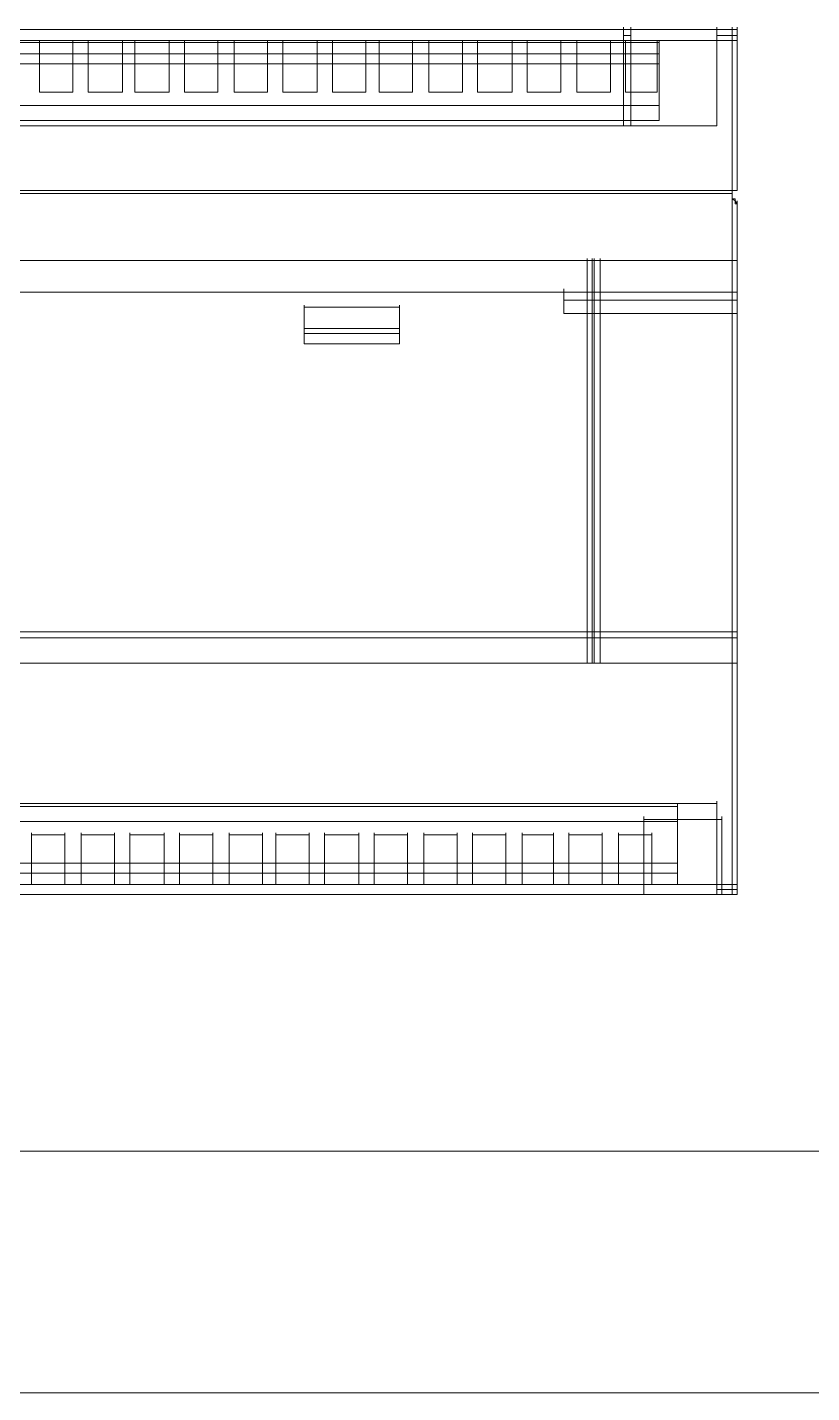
# Model space of a CAD drawing. Header units: millimetres. Extents: x 3 to 291, y 6 to 496.
# Drawn here: x 192.38 to 205.18, y 383.09 to 405.36 of the extents above; entities that cross this region are included whole.
import ezdxf

# ---------------------------------------------------------------- set-up
doc = ezdxf.new("R2010")
doc.units = ezdxf.units.MM
doc.layers.get('0').update_dxf_attribs({"linetype": 'CONTINUOUS'})

msp = doc.modelspace()

# ---------------------------------------------------------------- linework, layer by layer
at = {"color": 7, "linetype": 'Continuous', "lineweight": 20}
for points in [[(179.311, 405.328), (179.311, 402.697), (203.963, 402.697)], [(179.311, 405.328), (203.963, 405.328), (203.963, 402.697)], [(203.88, 405.328), (203.93, 405.328), (203.963, 405.328), (179.311, 405.328)], [(203.963, 405.328), (179.311, 405.328), (179.311, 405.328)], [(179.659, 405.229), (179.659, 403.756), (179.659, 405.328), (203.632, 405.328)], [(203.963, 405.328), (203.963, 405.146), (203.963, 405.328), (180.85, 405.328)], [(203.963, 405.328), (180.85, 405.328), (180.85, 405.328)], [(203.963, 405.328), (203.963, 405.146), (180.85, 405.146)], [(203.963, 405.146), (203.963, 405.328), (180.85, 405.328)], [(203.963, 405.328), (180.85, 405.328), (180.85, 405.328)], [(203.963, 405.328), (203.963, 405.146), (180.85, 405.146)], [(203.963, 405.146), (203.963, 405.328), (180.85, 405.328)], [(203.963, 405.328), (180.85, 405.328), (180.85, 405.328)], [(203.963, 405.328), (203.963, 405.146), (180.85, 405.146)], [(203.963, 405.146), (203.963, 405.328), (180.85, 405.328)], [(203.963, 405.328), (180.85, 405.328), (180.85, 405.328)], [(203.963, 405.328), (203.963, 405.146), (180.85, 405.146)], [(203.963, 405.146), (203.963, 405.328), (180.85, 405.328)], [(203.963, 405.328), (180.85, 405.328), (180.85, 405.328)], [(203.963, 405.328), (203.963, 405.146), (180.85, 405.146)], [(203.963, 405.146), (203.963, 405.328), (180.85, 405.328)], [(203.963, 405.328), (180.85, 405.328), (180.85, 405.328)], [(203.963, 405.328), (203.963, 405.146), (180.85, 405.146)], [(203.963, 405.146), (203.963, 405.328), (180.85, 405.328)], [(203.963, 405.328), (180.85, 405.328), (180.85, 405.328)], [(203.963, 405.328), (203.963, 405.146), (180.85, 405.146)], [(203.963, 405.146), (203.963, 405.328), (180.85, 405.328)], [(203.963, 405.328), (180.85, 405.328), (180.85, 405.328)], [(203.963, 405.328), (203.963, 405.146), (180.85, 405.146)], [(203.963, 405.146), (203.963, 405.328), (180.85, 405.328)], [(191.637, 405.328), (197.742, 405.328), (203.88, 405.328), (203.88, 402.697)], [(202.11, 405.328), (202.11, 405.361), (202.11, 405.361)], [(202.11, 405.328), (202.11, 405.361), (202.11, 405.361)], [(202.226, 405.229), (202.226, 403.756), (202.226, 405.328), (202.11, 405.328)], [(202.226, 403.756), (202.11, 403.756), (202.11, 405.328)], [(202.11, 405.328), (202.11, 405.278), (202.11, 405.229)], [(202.11, 405.328), (202.226, 405.328), (202.226, 405.328)], [(202.226, 405.328), (202.226, 405.361), (202.226, 405.361)], [(202.226, 405.328), (202.226, 405.361), (202.226, 405.361)], [(202.226, 405.229), (202.226, 405.278), (202.226, 405.328)], [(203.632, 405.328), (203.632, 405.361), (203.632, 405.361)], [(203.632, 405.328), (203.632, 405.361), (203.632, 405.361)], [(203.632, 405.146), (203.632, 405.328), (203.632, 403.756), (203.632, 405.229)], [(203.632, 405.328), (203.632, 405.278), (203.632, 405.229)], [(203.632, 405.328), (203.632, 405.146), (203.632, 405.146)], [(203.632, 405.328), (203.963, 405.328), (203.963, 405.146), (203.632, 405.146)], [(203.632, 405.328), (203.963, 405.328), (203.963, 405.328)], [(203.632, 405.229), (203.963, 405.229), (203.963, 405.278), (203.963, 405.328)], [(203.963, 405.146), (203.963, 405.328), (203.632, 405.328)], [(203.88, 405.328), (203.88, 405.361), (203.88, 405.361)], [(203.88, 405.328), (203.88, 405.361), (203.88, 405.361)], [(203.88, 405.328), (203.88, 405.361), (203.88, 405.361)], [(203.88, 402.697), (203.88, 405.328), (203.88, 405.328)], [(203.88, 402.697), (203.88, 405.328), (203.88, 405.328)], [(203.963, 405.328), (203.963, 405.361), (203.963, 405.361)], [(203.963, 405.328), (203.963, 405.361), (203.963, 405.361)], [(203.963, 405.328), (203.963, 405.361), (203.963, 405.361)], [(203.963, 405.328), (203.963, 405.361), (203.963, 405.361)], [(203.963, 405.328), (203.963, 405.361), (203.963, 405.361)], [(203.963, 405.328), (203.963, 405.361), (203.963, 405.361)], [(203.963, 405.328), (203.963, 405.361), (203.963, 405.361)], [(203.963, 405.328), (203.963, 405.361), (203.963, 405.361)], [(203.963, 405.328), (203.963, 405.361), (203.963, 405.361)], [(203.963, 405.328), (203.963, 405.361), (203.963, 405.361)], [(203.963, 405.328), (203.963, 405.361), (203.963, 405.361)], [(203.963, 405.328), (203.963, 405.361), (203.963, 405.361)], [(203.963, 405.328), (203.963, 405.361), (203.963, 405.361)], [(203.963, 405.328), (203.963, 405.229), (203.963, 405.229)], [(203.963, 402.697), (203.963, 405.328), (203.963, 405.328)], [(203.963, 402.697), (203.963, 405.328), (203.963, 405.328)], [(179.576, 405.146), (179.311, 405.146), (203.963, 405.146), (180.85, 405.146)], [(203.963, 405.146), (180.85, 405.146), (180.85, 405.146)], [(203.963, 405.146), (180.85, 405.146), (180.85, 405.146)], [(203.963, 405.146), (180.85, 405.146), (180.85, 405.146)], [(203.963, 405.146), (180.85, 405.146), (180.85, 405.146)], [(203.963, 405.146), (180.85, 405.146), (180.85, 405.146)], [(203.963, 405.146), (180.85, 405.146), (180.85, 405.146)], [(203.963, 405.146), (180.85, 405.146), (180.85, 405.146)], [(203.963, 405.146), (180.85, 405.146), (180.85, 405.146)], [(192.58, 405.113), (192.58, 405.146), (192.58, 405.146)], [(192.58, 405.113), (192.58, 405.146), (192.58, 405.146)], [(193.126, 405.113), (193.126, 404.302), (193.126, 405.113), (192.58, 405.113)], [(193.126, 404.302), (192.58, 404.302), (192.58, 405.113)], [(192.58, 404.302), (192.58, 405.113), (193.126, 405.113)], [(193.126, 405.113), (193.126, 405.146), (193.126, 405.146)], [(193.374, 405.113), (193.374, 405.146), (193.374, 405.146)], [(193.374, 405.113), (193.374, 405.146), (193.374, 405.146)], [(193.937, 405.113), (193.937, 404.302), (193.937, 405.113), (193.374, 405.113)], [(193.937, 404.302), (193.374, 404.302), (193.374, 405.113)], [(193.374, 404.302), (193.374, 405.113), (193.937, 405.113)], [(193.937, 405.113), (193.937, 405.146), (193.937, 405.146)], [(194.135, 405.113), (194.135, 405.146), (194.135, 405.146)], [(194.135, 405.113), (194.135, 405.146), (194.135, 405.146)], [(194.698, 405.113), (194.698, 404.302), (194.698, 405.113), (194.135, 405.113)], [(194.698, 404.302), (194.135, 404.302), (194.135, 405.113)], [(194.135, 404.302), (194.135, 405.113), (194.698, 405.113)], [(194.698, 405.113), (194.698, 405.146), (194.698, 405.146)], [(194.946, 405.113), (194.946, 405.146), (194.946, 405.146)], [(194.946, 405.113), (194.946, 405.146), (194.946, 405.146)], [(195.492, 405.113), (195.492, 404.302), (195.492, 405.113), (194.946, 405.113)], [(195.492, 404.302), (194.946, 404.302), (194.946, 405.113)], [(194.946, 404.302), (194.946, 405.113), (195.492, 405.113)], [(195.492, 405.113), (195.492, 405.146), (195.492, 405.146)], [(195.757, 405.113), (195.757, 405.146), (195.757, 405.146)], [(195.757, 405.113), (195.757, 405.146), (195.757, 405.146)], [(196.303, 405.113), (196.303, 404.302), (196.303, 405.113), (195.757, 405.113)], [(196.303, 404.302), (195.757, 404.302), (195.757, 405.113)], [(195.757, 404.302), (195.757, 405.113), (196.303, 405.113)], [(196.303, 405.113), (196.303, 405.146), (196.303, 405.146)], [(196.551, 405.113), (196.551, 405.146), (196.551, 405.146)], [(196.551, 405.113), (196.551, 405.146), (196.551, 405.146)], [(197.113, 405.113), (197.113, 404.302), (197.113, 405.113), (196.551, 405.113)], [(197.113, 404.302), (196.551, 404.302), (196.551, 405.113)], [(196.551, 404.302), (196.551, 405.113), (197.113, 405.113)], [(197.113, 405.113), (197.113, 405.146), (197.113, 405.146)], [(197.361, 405.113), (197.361, 405.146), (197.361, 405.146)], [(197.361, 405.113), (197.361, 405.146), (197.361, 405.146)], [(197.907, 405.113), (197.907, 404.302), (197.907, 405.113), (197.361, 405.113)], [(197.907, 404.302), (197.361, 404.302), (197.361, 405.113)], [(197.361, 404.302), (197.361, 405.113), (197.907, 405.113)], [(197.907, 405.113), (197.907, 405.146), (197.907, 405.146)], [(198.122, 405.113), (198.122, 405.146), (198.122, 405.146)], [(198.122, 405.113), (198.122, 405.146), (198.122, 405.146)], [(198.668, 405.113), (198.668, 404.302), (198.668, 405.113), (198.122, 405.113)], [(198.668, 404.302), (198.122, 404.302), (198.122, 405.113)], [(198.122, 404.302), (198.122, 405.113), (198.668, 405.113)], [(198.668, 405.113), (198.668, 405.146), (198.668, 405.146)], [(198.933, 405.113), (198.933, 405.146), (198.933, 405.146)], [(198.933, 405.113), (198.933, 405.146), (198.933, 405.146)], [(199.479, 405.113), (199.479, 404.302), (199.479, 405.113), (198.933, 405.113)], [(199.479, 404.302), (198.933, 404.302), (198.933, 405.113)], [(198.933, 404.302), (198.933, 405.113), (199.479, 405.113)], [(199.479, 405.113), (199.479, 405.146), (199.479, 405.146)], [(199.727, 405.113), (199.727, 405.146), (199.727, 405.146)], [(199.727, 405.113), (199.727, 405.146), (199.727, 405.146)], [(200.29, 405.113), (200.29, 404.302), (200.29, 405.113), (199.727, 405.113)], [(200.29, 404.302), (199.727, 404.302), (199.727, 405.113)], [(199.727, 404.302), (199.727, 405.113), (200.29, 405.113)], [(200.29, 405.113), (200.29, 405.146), (200.29, 405.146)], [(200.538, 405.113), (200.538, 405.146), (200.538, 405.146)], [(200.538, 405.113), (200.538, 405.146), (200.538, 405.146)], [(201.084, 405.113), (201.084, 404.302), (201.084, 405.113), (200.538, 405.113)], [(201.084, 404.302), (200.538, 404.302), (200.538, 405.113)], [(200.538, 404.302), (200.538, 405.113), (201.084, 405.113)], [(201.084, 405.113), (201.084, 405.146), (201.084, 405.146)], [(201.349, 405.113), (201.349, 405.146), (201.349, 405.146)], [(201.349, 405.113), (201.349, 405.146), (201.349, 405.146)], [(201.895, 405.113), (201.895, 404.302), (201.895, 405.113), (201.349, 405.113)], [(201.895, 404.302), (201.349, 404.302), (201.349, 405.113)], [(201.349, 404.302), (201.349, 405.113), (201.895, 405.113)], [(201.895, 405.113), (201.895, 405.146), (201.895, 405.146)], [(202.11, 405.229), (202.11, 405.278), (202.11, 405.278)], [(202.11, 403.756), (202.11, 405.229), (202.11, 405.229)], [(202.11, 405.229), (202.226, 405.229), (202.226, 405.229)], [(202.143, 405.113), (202.143, 405.146), (202.143, 405.146)], [(202.143, 405.113), (202.143, 405.146), (202.143, 405.146)], [(202.656, 405.113), (202.656, 404.302), (202.656, 405.113), (202.143, 405.113)], [(202.656, 404.302), (202.143, 404.302), (202.143, 405.113)], [(202.143, 404.302), (202.143, 405.113), (202.656, 405.113)], [(202.226, 405.229), (202.226, 405.278), (202.226, 405.278)], [(202.656, 405.113), (202.656, 405.146), (202.656, 405.146)], [(202.689, 405.113), (202.689, 405.146), (202.689, 405.146)], [(202.689, 405.113), (202.689, 405.146), (202.689, 405.146)], [(202.689, 404.931), (202.689, 405.113), (202.689, 403.839)], [(203.632, 405.229), (203.632, 405.278), (203.632, 405.278)], [(203.632, 405.146), (203.632, 405.196), (203.632, 405.196)], [(203.632, 405.146), (203.632, 405.196), (203.632, 405.196)], [(203.963, 405.146), (203.632, 405.146), (203.632, 405.146)], [(203.963, 405.229), (203.963, 405.278), (203.963, 405.278)], [(203.963, 405.146), (203.963, 405.196), (203.963, 405.196)], [(203.963, 405.146), (203.963, 405.196), (203.963, 405.196)], [(203.963, 405.146), (203.963, 405.196), (203.963, 405.196)], [(203.963, 405.146), (203.963, 405.196), (203.963, 405.196)], [(203.963, 405.146), (203.963, 405.196), (203.963, 405.196)], [(203.963, 405.146), (203.963, 405.196), (203.963, 405.196)], [(203.963, 405.146), (203.963, 405.196), (203.963, 405.196)], [(203.963, 405.146), (203.963, 405.196), (203.963, 405.196)], [(203.963, 405.146), (203.963, 405.196), (203.963, 405.196)], [(203.963, 405.146), (203.963, 405.196), (203.963, 405.196)], [(203.963, 405.146), (203.963, 405.196), (203.963, 405.196)], [(202.689, 404.765), (202.689, 404.931), (180.585, 404.931)], [(202.689, 404.931), (202.689, 404.981), (202.689, 404.981)], [(202.689, 404.087), (202.689, 404.765), (180.585, 404.765)], [(202.689, 404.765), (202.689, 404.815), (202.689, 404.815)], [(192.58, 404.302), (192.58, 404.352), (192.58, 404.352)], [(192.58, 404.302), (192.58, 404.352), (192.58, 404.352)], [(193.126, 404.302), (192.58, 404.302), (192.58, 404.302)], [(193.126, 404.302), (193.126, 404.352), (193.126, 404.352)], [(193.374, 404.302), (193.374, 404.352), (193.374, 404.352)], [(193.374, 404.302), (193.374, 404.352), (193.374, 404.352)], [(193.937, 404.302), (193.374, 404.302), (193.374, 404.302)], [(193.937, 404.302), (193.937, 404.352), (193.937, 404.352)], [(194.135, 404.302), (194.135, 404.352), (194.135, 404.352)], [(194.135, 404.302), (194.135, 404.352), (194.135, 404.352)], [(194.698, 404.302), (194.135, 404.302), (194.135, 404.302)], [(194.698, 404.302), (194.698, 404.352), (194.698, 404.352)], [(194.946, 404.302), (194.946, 404.352), (194.946, 404.352)], [(194.946, 404.302), (194.946, 404.352), (194.946, 404.352)], [(195.492, 404.302), (194.946, 404.302), (194.946, 404.302)], [(195.492, 404.302), (195.492, 404.352), (195.492, 404.352)], [(195.757, 404.302), (195.757, 404.352), (195.757, 404.352)], [(195.757, 404.302), (195.757, 404.352), (195.757, 404.352)], [(196.303, 404.302), (195.757, 404.302), (195.757, 404.302)], [(196.303, 404.302), (196.303, 404.352), (196.303, 404.352)], [(196.551, 404.302), (196.551, 404.352), (196.551, 404.352)], [(196.551, 404.302), (196.551, 404.352), (196.551, 404.352)], [(197.113, 404.302), (196.551, 404.302), (196.551, 404.302)], [(197.113, 404.302), (197.113, 404.352), (197.113, 404.352)], [(197.361, 404.302), (197.361, 404.352), (197.361, 404.352)], [(197.361, 404.302), (197.361, 404.352), (197.361, 404.352)], [(197.907, 404.302), (197.361, 404.302), (197.361, 404.302)], [(197.907, 404.302), (197.907, 404.352), (197.907, 404.352)], [(198.122, 404.302), (198.122, 404.352), (198.122, 404.352)], [(198.122, 404.302), (198.122, 404.352), (198.122, 404.352)], [(198.668, 404.302), (198.122, 404.302), (198.122, 404.302)], [(198.668, 404.302), (198.668, 404.352), (198.668, 404.352)], [(198.933, 404.302), (198.933, 404.352), (198.933, 404.352)], [(198.933, 404.302), (198.933, 404.352), (198.933, 404.352)], [(199.479, 404.302), (198.933, 404.302), (198.933, 404.302)], [(199.479, 404.302), (199.479, 404.352), (199.479, 404.352)], [(199.727, 404.302), (199.727, 404.352), (199.727, 404.352)], [(199.727, 404.302), (199.727, 404.352), (199.727, 404.352)], [(200.29, 404.302), (199.727, 404.302), (199.727, 404.302)], [(200.29, 404.302), (200.29, 404.352), (200.29, 404.352)], [(200.538, 404.302), (200.538, 404.352), (200.538, 404.352)], [(200.538, 404.302), (200.538, 404.352), (200.538, 404.352)], [(201.084, 404.302), (200.538, 404.302), (200.538, 404.302)], [(201.084, 404.302), (201.084, 404.352), (201.084, 404.352)], [(201.349, 404.302), (201.349, 404.352), (201.349, 404.352)], [(201.349, 404.302), (201.349, 404.352), (201.349, 404.352)], [(201.895, 404.302), (201.349, 404.302), (201.349, 404.302)], [(201.895, 404.302), (201.895, 404.352), (201.895, 404.352)], [(202.143, 404.302), (202.143, 404.352), (202.143, 404.352)], [(202.143, 404.302), (202.143, 404.352), (202.143, 404.352)], [(202.656, 404.302), (202.143, 404.302), (202.143, 404.302)], [(202.656, 404.302), (202.656, 404.352), (202.656, 404.352)], [(202.689, 403.839), (202.689, 404.087), (180.585, 404.087)], [(202.689, 404.087), (202.689, 404.137), (202.689, 404.137)], [(203.632, 403.756), (179.659, 403.756), (202.11, 403.756)], [(202.11, 403.756), (202.11, 403.789), (202.11, 403.789)], [(202.11, 403.756), (202.11, 403.789), (202.11, 403.789)], [(202.226, 403.756), (202.226, 403.789), (202.226, 403.789)], [(203.632, 403.756), (202.226, 403.756), (202.226, 403.756)], [(202.689, 403.839), (202.689, 403.872), (202.689, 403.872)], [(203.632, 403.756), (203.632, 403.789), (203.632, 403.789)], [(203.88, 402.648), (179.394, 402.648), (179.394, 402.648)], [(203.88, 402.697), (197.742, 402.697), (191.637, 402.697)], [(191.637, 402.648), (197.742, 402.648), (203.88, 402.648)], [(203.88, 402.697), (203.88, 402.73), (203.88, 402.73)], [(203.88, 402.697), (203.88, 402.73), (203.88, 402.73)], [(203.88, 402.697), (203.88, 402.73), (203.88, 402.73)], [(203.88, 402.648), (203.88, 402.697), (203.88, 402.697)], [(203.88, 402.648), (203.88, 402.697), (203.88, 402.697)], [(203.963, 402.697), (203.93, 402.697), (203.88, 402.697)], [(203.88, 402.565), (203.88, 402.648), (203.88, 402.648)], [(203.963, 402.697), (203.963, 402.73), (203.963, 402.73)], [(203.963, 402.697), (203.963, 402.73), (203.963, 402.73)], [(203.88, 402.565), (203.88, 402.615), (203.88, 402.615)], [(203.88, 402.565), (203.88, 402.615), (203.88, 402.615)], [(203.88, 402.565), (203.88, 402.615), (203.88, 402.615)], [(203.88, 402.565), (203.93, 402.565), (203.93, 402.532), (203.93, 402.482), (203.963, 402.482)], [(203.88, 402.565), (203.93, 402.532), (203.963, 402.482), (203.963, 401.043)], [(203.88, 401.556), (203.88, 402.565), (203.88, 402.565)], [(203.88, 401.556), (203.93, 401.556), (203.963, 401.556), (203.963, 402.482)], [(203.963, 402.482), (203.963, 402.532), (203.963, 402.532)], [(203.963, 402.482), (203.963, 402.532), (203.963, 402.532)], [(203.963, 402.482), (203.963, 402.532), (203.963, 402.532)], [(203.963, 402.482), (203.963, 402.532), (203.963, 402.532)], [(203.963, 401.556), (203.963, 402.482), (203.963, 402.482)], [(201.597, 401.556), (196.633, 401.556), (191.637, 401.556)], [(191.637, 401.556), (196.6, 401.556), (201.514, 401.556)], [(201.514, 401.556), (201.514, 401.589), (201.514, 401.589)], [(201.514, 401.556), (201.514, 394.988), (201.514, 394.988)], [(201.597, 394.988), (201.597, 401.556), (201.597, 394.988), (201.514, 394.988)], [(201.514, 401.556), (201.597, 401.556), (201.597, 401.556)], [(201.597, 401.556), (201.597, 401.589), (201.597, 401.589)], [(201.597, 401.556), (201.597, 401.589), (201.597, 401.589)], [(201.597, 401.556), (201.63, 401.556), (203.88, 401.556)], [(201.597, 401.556), (201.63, 401.556), (201.63, 401.556)], [(201.597, 401.556), (201.597, 394.988), (201.597, 394.988)], [(201.63, 401.556), (201.63, 401.589), (201.63, 401.589)], [(201.63, 401.556), (201.63, 401.589), (201.63, 401.589)], [(201.63, 401.556), (201.729, 401.556), (201.729, 401.556)], [(201.729, 401.556), (201.729, 401.589), (201.729, 401.589)], [(201.729, 401.556), (201.729, 401.589), (201.729, 401.589)], [(203.88, 401.556), (203.88, 394.988), (201.729, 394.988)], [(201.729, 401.556), (203.88, 401.556), (203.88, 401.556)], [(201.729, 401.556), (201.729, 394.988), (201.729, 394.988)], [(203.88, 401.556), (203.88, 401.589), (203.88, 401.589)], [(203.88, 401.556), (203.88, 401.589), (203.88, 401.589)], [(203.88, 401.556), (203.88, 401.589), (203.88, 401.589)], [(203.88, 401.556), (203.93, 401.556), (203.963, 401.556)], [(203.963, 401.556), (203.963, 401.589), (203.963, 401.589)], [(203.963, 401.556), (203.963, 401.589), (203.963, 401.589)], [(203.963, 401.556), (203.963, 401.589), (203.963, 401.589)], [(203.963, 394.988), (203.963, 401.556), (203.963, 401.556)], [(203.963, 401.556), (203.963, 394.988), (203.963, 394.988)], [(201.134, 401.043), (201.134, 401.093), (201.134, 401.093)], [(203.963, 401.043), (203.963, 401.093), (203.963, 401.093)], [(203.963, 401.043), (203.963, 401.093), (203.963, 401.093)], [(203.963, 401.043), (203.963, 401.093), (203.963, 401.093)], [(203.963, 401.043), (179.311, 401.043), (179.311, 401.043)], [(182.157, 401.043), (201.134, 401.043), (201.134, 401.043)], [(201.134, 400.911), (203.963, 400.911), (203.963, 401.043), (201.134, 401.043)], [(201.134, 401.043), (203.963, 401.043), (203.963, 400.695)], [(201.134, 400.911), (201.134, 400.96), (201.134, 400.96)], [(201.134, 400.695), (203.963, 400.695), (203.963, 400.911)], [(203.963, 401.043), (203.963, 395.5), (203.963, 395.5)], [(203.963, 400.911), (203.963, 400.96), (203.963, 400.96)], [(196.898, 400.795), (196.898, 400.828), (196.898, 400.828)], [(198.453, 400.447), (196.898, 400.447), (196.898, 400.795), (198.453, 400.795)], [(196.898, 400.795), (196.898, 400.199), (196.898, 400.199)], [(198.453, 400.795), (198.453, 400.828), (198.453, 400.828)], [(198.453, 400.199), (198.453, 400.795), (198.453, 400.795)], [(198.453, 400.365), (198.453, 400.447), (198.453, 400.795)], [(201.134, 400.695), (201.134, 400.745), (201.134, 400.745)], [(201.134, 400.695), (203.963, 400.695), (203.963, 400.695)], [(203.963, 400.695), (203.963, 400.745), (203.963, 400.745)], [(203.963, 400.695), (203.963, 400.745), (203.963, 400.745)], [(196.898, 400.447), (196.898, 400.497), (196.898, 400.497)], [(196.898, 400.365), (196.898, 400.447), (196.898, 400.447)], [(196.898, 400.365), (196.898, 400.414), (196.898, 400.414)], [(198.453, 400.447), (198.453, 400.497), (198.453, 400.497)], [(198.453, 400.365), (198.453, 400.414), (198.453, 400.414)], [(196.898, 400.365), (198.453, 400.365), (198.453, 400.365)], [(196.898, 400.199), (196.898, 400.232), (196.898, 400.232)], [(198.453, 400.199), (198.453, 400.232), (198.453, 400.232)], [(188.924, 395.5), (188.891, 395.5), (179.311, 395.5), (203.963, 395.5), (192.017, 395.5)], [(203.963, 395.5), (203.963, 395.534), (203.963, 395.534)], [(203.963, 395.5), (203.963, 395.401), (203.963, 395.401)], [(192.017, 395.401), (203.963, 395.401), (203.963, 391.215)], [(203.963, 395.401), (203.963, 395.451), (203.963, 395.451)], [(191.637, 394.988), (196.633, 394.988), (201.597, 394.988)], [(201.514, 394.988), (196.6, 394.988), (191.637, 394.988)], [(201.514, 394.988), (201.514, 395.021), (201.514, 395.021)], [(201.597, 394.988), (201.597, 395.021), (201.597, 395.021)], [(201.597, 394.988), (201.597, 395.021), (201.597, 395.021)], [(201.597, 394.988), (201.597, 395.021), (201.597, 395.021)], [(203.88, 394.988), (201.63, 394.988), (201.597, 394.988)], [(201.63, 394.988), (201.597, 394.988), (201.597, 394.988)], [(201.63, 394.988), (201.63, 395.021), (201.63, 395.021)], [(201.63, 394.988), (201.63, 395.021), (201.63, 395.021)], [(201.63, 394.988), (201.63, 395.021), (201.63, 395.021)], [(201.729, 394.988), (201.63, 394.988), (201.63, 394.988)], [(201.729, 394.988), (201.729, 395.021), (201.729, 395.021)], [(203.88, 394.988), (203.88, 395.021), (203.88, 395.021)], [(203.88, 394.988), (203.88, 395.021), (203.88, 395.021)], [(203.963, 394.988), (203.93, 394.988), (203.88, 394.988)], [(203.88, 394.988), (203.93, 394.988), (203.963, 394.988)], [(203.88, 391.215), (203.88, 394.988), (203.88, 394.988)], [(203.963, 394.988), (203.963, 395.021), (203.963, 395.021)], [(203.963, 394.988), (203.963, 395.021), (203.963, 395.021)], [(203.963, 394.988), (203.963, 395.021), (203.963, 395.021)], [(203.963, 394.988), (203.963, 391.215), (203.963, 391.215)], [(203.963, 391.215), (203.963, 394.988), (203.963, 394.988)], [(203.632, 392.704), (203.632, 391.298), (203.963, 391.298), (203.963, 391.215), (179.311, 391.215), (179.311, 391.298), (179.659, 391.298), (179.659, 392.704)], [(182.24, 392.704), (182.537, 392.704), (203.632, 392.704), (182.074, 392.704), (182.405, 392.704), (182.455, 392.704), (182.405, 392.704), (182.455, 392.704), (182.405, 392.704), (182.074, 392.704), (180.172, 392.704), (179.791, 392.704), (179.741, 392.704), (179.791, 392.704), (179.741, 392.704), (179.791, 392.704), (180.172, 392.704), (179.659, 392.704), (179.874, 392.704)], [(203.632, 391.381), (182.537, 391.381), (182.537, 392.704)], [(202.987, 392.655), (202.987, 392.704), (202.987, 392.704)], [(203.632, 392.704), (203.632, 392.737), (203.632, 392.737)], [(203.632, 392.704), (203.632, 391.381), (203.632, 391.215)], [(202.987, 392.407), (183.249, 392.407), (183.249, 391.728)], [(202.441, 392.44), (202.441, 392.489), (202.441, 392.489)], [(203.715, 391.381), (203.715, 392.44), (203.715, 391.215), (203.715, 391.381), (203.715, 391.215), (203.715, 391.381), (203.715, 391.215), (203.715, 391.381), (203.715, 391.215), (203.715, 391.381), (203.715, 391.215), (203.715, 391.381), (203.715, 391.215), (203.715, 391.381), (203.715, 391.215), (203.715, 391.381), (203.715, 391.215), (203.715, 391.381), (203.715, 391.215), (203.715, 391.381), (202.441, 391.381), (202.441, 392.44), (203.715, 392.44)], [(202.441, 392.44), (203.715, 392.44), (203.715, 392.44)], [(202.441, 391.215), (202.441, 392.44), (202.441, 392.44)], [(202.987, 392.407), (202.987, 392.44), (202.987, 392.44)], [(203.715, 392.44), (203.715, 392.489), (203.715, 392.489)], [(192.448, 392.192), (192.448, 392.225), (192.448, 392.225)], [(192.448, 392.192), (192.448, 392.225), (192.448, 392.225)], [(192.994, 391.381), (192.994, 392.192), (192.994, 391.381), (192.448, 391.381)], [(192.994, 392.192), (192.448, 392.192), (192.448, 391.381)], [(192.448, 392.192), (192.448, 391.381), (192.448, 391.381)], [(192.994, 392.192), (192.448, 392.192), (192.448, 392.192)], [(192.994, 392.192), (192.994, 392.225), (192.994, 392.225)], [(193.258, 392.192), (193.258, 392.225), (193.258, 392.225)], [(193.258, 392.192), (193.258, 392.225), (193.258, 392.225)], [(193.804, 391.381), (193.804, 392.192), (193.804, 391.381), (193.258, 391.381)], [(193.804, 392.192), (193.258, 392.192), (193.258, 391.381)], [(193.258, 392.192), (193.258, 391.381), (193.258, 391.381)], [(193.804, 392.192), (193.258, 392.192), (193.258, 392.192)], [(193.804, 392.192), (193.804, 392.225), (193.804, 392.225)], [(194.052, 392.192), (194.052, 392.225), (194.052, 392.225)], [(194.052, 392.192), (194.052, 392.225), (194.052, 392.225)], [(194.615, 391.381), (194.615, 392.192), (194.615, 391.381), (194.052, 391.381)], [(194.615, 392.192), (194.052, 392.192), (194.052, 391.381)], [(194.052, 392.192), (194.052, 391.381), (194.052, 391.381)], [(194.615, 392.192), (194.052, 392.192), (194.052, 392.192)], [(194.615, 392.192), (194.615, 392.225), (194.615, 392.225)], [(194.863, 392.192), (194.863, 392.225), (194.863, 392.225)], [(194.863, 392.192), (194.863, 392.225), (194.863, 392.225)], [(195.409, 391.381), (195.409, 392.192), (195.409, 391.381), (194.863, 391.381)], [(195.409, 392.192), (194.863, 392.192), (194.863, 391.381)], [(194.863, 392.192), (194.863, 391.381), (194.863, 391.381)], [(195.409, 392.192), (194.863, 392.192), (194.863, 392.192)], [(195.409, 392.192), (195.409, 392.225), (195.409, 392.225)], [(195.674, 392.192), (195.674, 392.225), (195.674, 392.225)], [(195.674, 392.192), (195.674, 392.225), (195.674, 392.225)], [(196.22, 391.381), (196.22, 392.192), (196.22, 391.381), (195.674, 391.381)], [(196.22, 392.192), (195.674, 392.192), (195.674, 391.381)], [(195.674, 392.192), (195.674, 391.381), (195.674, 391.381)], [(196.22, 392.192), (195.674, 392.192), (195.674, 392.192)], [(196.22, 392.192), (196.22, 392.225), (196.22, 392.225)], [(196.435, 392.192), (196.435, 392.225), (196.435, 392.225)], [(196.435, 392.192), (196.435, 392.225), (196.435, 392.225)], [(196.981, 391.381), (196.981, 392.192), (196.981, 391.381), (196.435, 391.381)], [(196.981, 392.192), (196.435, 392.192), (196.435, 391.381)], [(196.435, 392.192), (196.435, 391.381), (196.435, 391.381)], [(196.981, 392.192), (196.435, 392.192), (196.435, 392.192)], [(196.981, 392.192), (196.981, 392.225), (196.981, 392.225)], [(197.229, 392.192), (197.229, 392.225), (197.229, 392.225)], [(197.229, 392.192), (197.229, 392.225), (197.229, 392.225)], [(197.792, 391.381), (197.792, 392.192), (197.792, 391.381), (197.229, 391.381)], [(197.792, 392.192), (197.229, 392.192), (197.229, 391.381)], [(197.229, 392.192), (197.229, 391.381), (197.229, 391.381)], [(197.792, 392.192), (197.229, 392.192), (197.229, 392.192)], [(197.792, 392.192), (197.792, 392.225), (197.792, 392.225)], [(198.04, 392.192), (198.04, 392.225), (198.04, 392.225)], [(198.04, 392.192), (198.04, 392.225), (198.04, 392.225)], [(198.586, 391.381), (198.586, 392.192), (198.586, 391.381), (198.04, 391.381)], [(198.586, 392.192), (198.04, 392.192), (198.04, 391.381)], [(198.04, 392.192), (198.04, 391.381), (198.04, 391.381)], [(198.586, 392.192), (198.04, 392.192), (198.04, 392.192)], [(198.586, 392.192), (198.586, 392.225), (198.586, 392.225)], [(198.85, 392.192), (198.85, 392.225), (198.85, 392.225)], [(198.85, 392.192), (198.85, 392.225), (198.85, 392.225)], [(199.396, 391.381), (199.396, 392.192), (199.396, 391.381), (198.85, 391.381)], [(199.396, 392.192), (198.85, 392.192), (198.85, 391.381)], [(198.85, 392.192), (198.85, 391.381), (198.85, 391.381)], [(199.396, 392.192), (198.85, 392.192), (198.85, 392.192)], [(199.396, 392.192), (199.396, 392.225), (199.396, 392.225)], [(199.645, 392.192), (199.645, 392.225), (199.645, 392.225)], [(199.645, 392.192), (199.645, 392.225), (199.645, 392.225)], [(200.191, 391.381), (200.191, 392.192), (200.191, 391.381), (199.645, 391.381)], [(200.191, 392.192), (199.645, 392.192), (199.645, 391.381)], [(199.645, 392.192), (199.645, 391.381), (199.645, 391.381)], [(200.191, 392.192), (199.645, 392.192), (199.645, 392.192)], [(200.191, 392.192), (200.191, 392.225), (200.191, 392.225)], [(200.455, 392.192), (200.455, 392.225), (200.455, 392.225)], [(200.455, 392.192), (200.455, 392.225), (200.455, 392.225)], [(200.968, 391.381), (200.968, 392.192), (200.968, 391.381), (200.455, 391.381)], [(200.968, 392.192), (200.455, 392.192), (200.455, 391.381)], [(200.455, 392.192), (200.455, 391.381), (200.455, 391.381)], [(200.968, 392.192), (200.455, 392.192), (200.455, 392.192)], [(200.968, 392.192), (200.968, 392.225), (200.968, 392.225)], [(201.216, 392.192), (201.216, 392.225), (201.216, 392.225)], [(201.216, 392.192), (201.216, 392.225), (201.216, 392.225)], [(201.762, 391.381), (201.762, 392.192), (201.762, 391.381), (201.216, 391.381)], [(201.762, 392.192), (201.216, 392.192), (201.216, 391.381)], [(201.216, 392.192), (201.216, 391.381), (201.216, 391.381)], [(201.762, 392.192), (201.216, 392.192), (201.216, 392.192)], [(201.762, 392.192), (201.762, 392.225), (201.762, 392.225)], [(202.027, 392.192), (202.027, 392.225), (202.027, 392.225)], [(202.027, 392.192), (202.027, 392.225), (202.027, 392.225)], [(202.573, 391.381), (202.573, 392.192), (202.573, 391.381), (202.027, 391.381)], [(202.573, 392.192), (202.027, 392.192), (202.027, 391.381)], [(202.027, 392.192), (202.027, 391.381), (202.027, 391.381)], [(202.573, 392.192), (202.027, 392.192), (202.027, 392.192)], [(202.573, 392.192), (202.573, 392.225), (202.573, 392.225)], [(202.987, 391.728), (183.249, 391.728), (183.249, 391.563)], [(202.987, 391.728), (202.987, 391.761), (202.987, 391.761)], [(202.987, 391.563), (183.249, 391.563), (183.249, 391.381)], [(202.987, 391.563), (202.987, 391.596), (202.987, 391.596)], [(203.715, 391.381), (203.963, 391.381), (182.537, 391.381), (202.441, 391.381)], [(182.537, 391.215), (203.963, 391.215), (203.963, 391.381)], [(182.537, 391.215), (203.963, 391.215), (203.963, 391.381)], [(192.448, 391.381), (192.448, 391.43), (192.448, 391.43)], [(192.448, 391.381), (192.448, 391.43), (192.448, 391.43)], [(192.448, 391.381), (192.994, 391.381), (192.994, 391.381)], [(192.994, 391.381), (192.994, 391.43), (192.994, 391.43)], [(193.258, 391.381), (193.258, 391.43), (193.258, 391.43)], [(193.258, 391.381), (193.258, 391.43), (193.258, 391.43)], [(193.258, 391.381), (193.804, 391.381), (193.804, 391.381)], [(193.804, 391.381), (193.804, 391.43), (193.804, 391.43)], [(194.052, 391.381), (194.052, 391.43), (194.052, 391.43)], [(194.052, 391.381), (194.052, 391.43), (194.052, 391.43)], [(194.052, 391.381), (194.615, 391.381), (194.615, 391.381)], [(194.615, 391.381), (194.615, 391.43), (194.615, 391.43)], [(194.863, 391.381), (194.863, 391.43), (194.863, 391.43)], [(194.863, 391.381), (194.863, 391.43), (194.863, 391.43)], [(194.863, 391.381), (195.409, 391.381), (195.409, 391.381)], [(195.409, 391.381), (195.409, 391.43), (195.409, 391.43)], [(195.674, 391.381), (195.674, 391.43), (195.674, 391.43)], [(195.674, 391.381), (195.674, 391.43), (195.674, 391.43)], [(195.674, 391.381), (196.22, 391.381), (196.22, 391.381)], [(196.22, 391.381), (196.22, 391.43), (196.22, 391.43)], [(196.435, 391.381), (196.435, 391.43), (196.435, 391.43)], [(196.435, 391.381), (196.435, 391.43), (196.435, 391.43)], [(196.435, 391.381), (196.981, 391.381), (196.981, 391.381)], [(196.981, 391.381), (196.981, 391.43), (196.981, 391.43)], [(197.229, 391.381), (197.229, 391.43), (197.229, 391.43)], [(197.229, 391.381), (197.229, 391.43), (197.229, 391.43)], [(197.229, 391.381), (197.792, 391.381), (197.792, 391.381)], [(197.792, 391.381), (197.792, 391.43), (197.792, 391.43)], [(198.04, 391.381), (198.04, 391.43), (198.04, 391.43)], [(198.04, 391.381), (198.04, 391.43), (198.04, 391.43)], [(198.04, 391.381), (198.586, 391.381), (198.586, 391.381)], [(198.586, 391.381), (198.586, 391.43), (198.586, 391.43)], [(198.85, 391.381), (198.85, 391.43), (198.85, 391.43)], [(198.85, 391.381), (198.85, 391.43), (198.85, 391.43)], [(198.85, 391.381), (199.396, 391.381), (199.396, 391.381)], [(199.396, 391.381), (199.396, 391.43), (199.396, 391.43)], [(199.645, 391.381), (199.645, 391.43), (199.645, 391.43)], [(199.645, 391.381), (199.645, 391.43), (199.645, 391.43)], [(199.645, 391.381), (200.191, 391.381), (200.191, 391.381)], [(200.191, 391.381), (200.191, 391.43), (200.191, 391.43)], [(200.455, 391.381), (200.455, 391.43), (200.455, 391.43)], [(200.455, 391.381), (200.455, 391.43), (200.455, 391.43)], [(200.455, 391.381), (200.968, 391.381), (200.968, 391.381)], [(200.968, 391.381), (200.968, 391.43), (200.968, 391.43)], [(201.216, 391.381), (201.216, 391.43), (201.216, 391.43)], [(201.216, 391.381), (201.216, 391.43), (201.216, 391.43)], [(201.216, 391.381), (201.762, 391.381), (201.762, 391.381)], [(201.762, 391.381), (201.762, 391.43), (201.762, 391.43)], [(202.027, 391.381), (202.027, 391.43), (202.027, 391.43)], [(202.027, 391.381), (202.027, 391.43), (202.027, 391.43)], [(202.027, 391.381), (202.573, 391.381), (202.573, 391.381)], [(202.441, 391.381), (202.441, 391.43), (202.441, 391.43)], [(202.441, 391.381), (202.441, 391.43), (202.441, 391.43)], [(202.441, 391.381), (202.441, 391.43), (202.441, 391.43)], [(202.441, 391.381), (202.441, 391.43), (202.441, 391.43)], [(202.441, 391.381), (202.441, 391.43), (202.441, 391.43)], [(202.441, 391.381), (202.441, 391.43), (202.441, 391.43)], [(202.441, 391.381), (202.441, 391.43), (202.441, 391.43)], [(202.441, 391.381), (202.441, 391.43), (202.441, 391.43)], [(202.441, 391.381), (202.441, 391.43), (202.441, 391.43)], [(202.441, 391.381), (202.441, 391.43), (202.441, 391.43)], [(202.441, 391.381), (202.441, 391.215), (202.441, 391.381), (202.441, 391.215), (202.441, 391.381), (202.441, 391.215), (202.441, 391.381), (202.441, 391.215), (202.441, 391.381), (202.441, 391.215), (202.441, 391.381), (202.441, 391.215), (202.441, 391.381), (202.441, 391.215), (202.441, 391.381), (202.441, 391.215), (202.441, 391.381), (202.441, 391.215)], [(202.573, 391.381), (202.573, 391.43), (202.573, 391.43)], [(202.987, 391.381), (202.987, 391.43), (202.987, 391.43)], [(202.987, 391.381), (202.987, 391.43), (202.987, 391.43)], [(203.632, 391.381), (203.632, 391.43), (203.632, 391.43)], [(203.632, 391.381), (203.963, 391.381), (203.963, 391.215)], [(203.632, 391.381), (203.963, 391.381), (203.963, 391.381)], [(203.632, 391.298), (203.632, 391.348), (203.632, 391.348)], [(203.632, 391.298), (203.632, 391.215), (203.632, 391.215)], [(203.632, 391.215), (203.963, 391.215), (203.963, 391.298)], [(203.715, 391.381), (203.715, 391.43), (203.715, 391.43)], [(203.715, 391.381), (203.715, 391.43), (203.715, 391.43)], [(203.715, 391.381), (203.715, 391.43), (203.715, 391.43)], [(203.715, 391.381), (203.715, 391.43), (203.715, 391.43)], [(203.715, 391.381), (203.715, 391.43), (203.715, 391.43)], [(203.715, 391.381), (203.715, 391.43), (203.715, 391.43)], [(203.715, 391.381), (203.715, 391.43), (203.715, 391.43)], [(203.715, 391.381), (203.715, 391.43), (203.715, 391.43)], [(203.715, 391.381), (203.715, 391.43), (203.715, 391.43)], [(203.715, 391.215), (203.963, 391.215), (203.963, 391.381)], [(203.715, 391.381), (203.963, 391.381), (203.963, 391.215)], [(203.715, 391.381), (203.963, 391.381), (203.963, 391.381)], [(203.715, 391.215), (203.963, 391.215), (203.963, 391.381)], [(203.715, 391.381), (203.963, 391.381), (203.963, 391.215)], [(203.715, 391.381), (203.963, 391.381), (203.963, 391.381)], [(203.715, 391.215), (203.963, 391.215), (203.963, 391.381)], [(203.715, 391.381), (203.963, 391.381), (203.963, 391.215)], [(203.715, 391.381), (203.963, 391.381), (203.963, 391.381)], [(203.715, 391.215), (203.963, 391.215), (203.963, 391.381)], [(203.715, 391.381), (203.963, 391.381), (203.963, 391.215)], [(203.715, 391.381), (203.963, 391.381), (203.963, 391.381)], [(203.715, 391.215), (203.963, 391.215), (203.963, 391.381)], [(203.715, 391.381), (203.963, 391.381), (203.963, 391.215)], [(203.715, 391.381), (203.963, 391.381), (203.963, 391.381)], [(203.715, 391.215), (203.963, 391.215), (203.963, 391.381)], [(203.715, 391.381), (203.963, 391.381), (203.963, 391.215)], [(203.715, 391.381), (203.963, 391.381), (203.963, 391.381)], [(203.715, 391.215), (203.963, 391.215), (203.963, 391.381)], [(203.715, 391.381), (203.963, 391.381), (203.963, 391.215)], [(203.715, 391.381), (203.963, 391.381), (203.963, 391.381)], [(203.715, 391.215), (203.963, 391.215), (203.963, 391.381)], [(203.715, 391.381), (203.963, 391.381), (203.963, 391.215)], [(203.715, 391.381), (203.963, 391.381), (203.963, 391.215)], [(203.963, 391.381), (203.963, 391.43), (203.963, 391.43)], [(203.963, 391.381), (203.963, 391.43), (203.963, 391.43)], [(203.963, 391.381), (203.963, 391.43), (203.963, 391.43)], [(203.963, 391.381), (203.963, 391.43), (203.963, 391.43)], [(203.963, 391.381), (203.963, 391.43), (203.963, 391.43)], [(203.963, 391.381), (203.963, 391.43), (203.963, 391.43)], [(203.963, 391.381), (203.963, 391.43), (203.963, 391.43)], [(203.963, 391.381), (203.963, 391.43), (203.963, 391.43)], [(203.963, 391.381), (203.963, 391.43), (203.963, 391.43)], [(203.963, 391.381), (203.963, 391.43), (203.963, 391.43)], [(203.963, 391.298), (203.963, 391.348), (203.963, 391.348)], [(191.72, 391.215), (192.017, 391.215), (203.963, 391.215), (203.715, 391.215), (202.441, 391.215), (179.311, 391.215), (188.891, 391.215), (189.221, 391.215)], [(203.88, 391.215), (197.742, 391.215), (191.637, 391.215)], [(202.441, 391.215), (202.441, 391.265), (202.441, 391.265)], [(202.441, 391.215), (202.441, 391.265), (202.441, 391.265)], [(202.441, 391.215), (202.441, 391.265), (202.441, 391.265)], [(202.441, 391.215), (202.441, 391.265), (202.441, 391.265)], [(202.441, 391.215), (202.441, 391.265), (202.441, 391.265)], [(202.441, 391.215), (202.441, 391.265), (202.441, 391.265)], [(202.441, 391.215), (202.441, 391.265), (202.441, 391.265)], [(202.441, 391.215), (202.441, 391.265), (202.441, 391.265)], [(202.441, 391.215), (202.441, 391.265), (202.441, 391.265)], [(203.632, 391.215), (203.632, 391.265), (203.632, 391.265)], [(203.632, 391.215), (203.632, 391.265), (203.632, 391.265)], [(203.632, 391.215), (203.963, 391.215), (203.963, 391.215)], [(203.715, 391.215), (203.715, 391.265), (203.715, 391.265)], [(203.715, 391.215), (203.715, 391.265), (203.715, 391.265)], [(203.715, 391.215), (203.715, 391.265), (203.715, 391.265)], [(203.715, 391.215), (203.715, 391.265), (203.715, 391.265)], [(203.715, 391.215), (203.715, 391.265), (203.715, 391.265)], [(203.715, 391.215), (203.715, 391.265), (203.715, 391.265)], [(203.715, 391.215), (203.715, 391.265), (203.715, 391.265)], [(203.715, 391.215), (203.715, 391.265), (203.715, 391.265)], [(203.715, 391.215), (203.715, 391.265), (203.715, 391.265)], [(203.715, 391.215), (203.963, 391.215), (203.963, 391.215)], [(203.715, 391.215), (203.963, 391.215), (203.963, 391.215)], [(203.715, 391.215), (203.963, 391.215), (203.963, 391.215)], [(203.715, 391.215), (203.963, 391.215), (203.963, 391.215)], [(203.715, 391.215), (203.963, 391.215), (203.963, 391.215)], [(203.715, 391.215), (203.963, 391.215), (203.963, 391.215)], [(203.715, 391.215), (203.963, 391.215), (203.963, 391.215)], [(203.715, 391.215), (203.963, 391.215), (203.963, 391.215)], [(203.88, 391.215), (203.88, 391.265), (203.88, 391.265)], [(203.88, 391.215), (203.88, 391.265), (203.88, 391.265)], [(203.963, 391.215), (203.93, 391.215), (203.88, 391.215)], [(203.963, 391.215), (203.963, 391.265), (203.963, 391.265)], [(203.963, 391.215), (203.963, 391.265), (203.963, 391.265)], [(203.963, 391.215), (203.963, 391.265), (203.963, 391.265)], [(203.963, 391.215), (203.963, 391.265), (203.963, 391.265)], [(203.963, 391.215), (203.963, 391.265), (203.963, 391.265)], [(203.963, 391.215), (203.963, 391.265), (203.963, 391.265)], [(203.963, 391.215), (203.963, 391.265), (203.963, 391.265)], [(203.963, 391.215), (203.963, 391.265), (203.963, 391.265)], [(203.963, 391.215), (203.963, 391.265), (203.963, 391.265)], [(203.963, 391.215), (203.963, 391.265), (203.963, 391.265)], [(203.963, 391.215), (203.963, 391.265), (203.963, 391.265)], [(203.963, 391.215), (203.963, 391.265), (203.963, 391.265)], [(203.963, 391.215), (203.963, 391.265), (203.963, 391.265)], [(203.963, 391.215), (203.963, 391.265), (203.963, 391.265)]]:
    msp.add_lwpolyline(points, dxfattribs=at)
for points in [[(180.585, 405.113), (202.689, 405.113)], [(180.585, 403.839), (202.689, 403.839)], [(203.88, 401.556), (203.88, 402.565), (203.88, 402.648)], [(201.63, 394.988), (201.63, 401.556)], [(201.729, 401.556), (201.729, 394.988)], [(201.134, 400.911), (201.134, 401.043), (201.134, 400.695)], [(196.898, 400.365), (198.453, 400.365), (198.453, 400.199), (196.898, 400.199)], [(203.88, 391.215), (203.88, 394.988)], [(202.987, 392.655), (183.249, 392.655)], [(202.987, 391.381), (202.987, 392.655), (202.987, 392.407), (202.987, 391.728), (202.987, 391.563)], [(179.311, 391.381), (202.441, 391.381)], [(182.537, 391.381), (202.441, 391.381)], [(182.537, 391.381), (202.441, 391.381)], [(182.537, 391.381), (202.441, 391.381)], [(182.537, 391.381), (202.441, 391.381)], [(182.537, 391.381), (202.441, 391.381)], [(182.537, 391.381), (202.441, 391.381)], [(182.537, 391.381), (202.441, 391.381)], [(202.987, 391.381), (183.249, 391.381)], [(179.311, 391.215), (202.441, 391.215)], [(182.537, 391.215), (202.441, 391.215)], [(182.537, 391.215), (202.441, 391.215)], [(182.537, 391.215), (202.441, 391.215)], [(182.537, 391.215), (202.441, 391.215)], [(182.537, 391.215), (202.441, 391.215)], [(182.537, 391.215), (202.441, 391.215)], [(182.537, 391.215), (202.441, 391.215)]]:
    msp.add_lwpolyline(points, close=True, dxfattribs=at)
at = {"color": 4, "linetype": 'Continuous', "lineweight": 20}
msp.add_lwpolyline([(173.438, 387.03), (220.491, 387.03), (220.491, 383.092), (173.471, 383.092)], close=True, dxfattribs=at)

doc.saveas('drawing.dxf')
